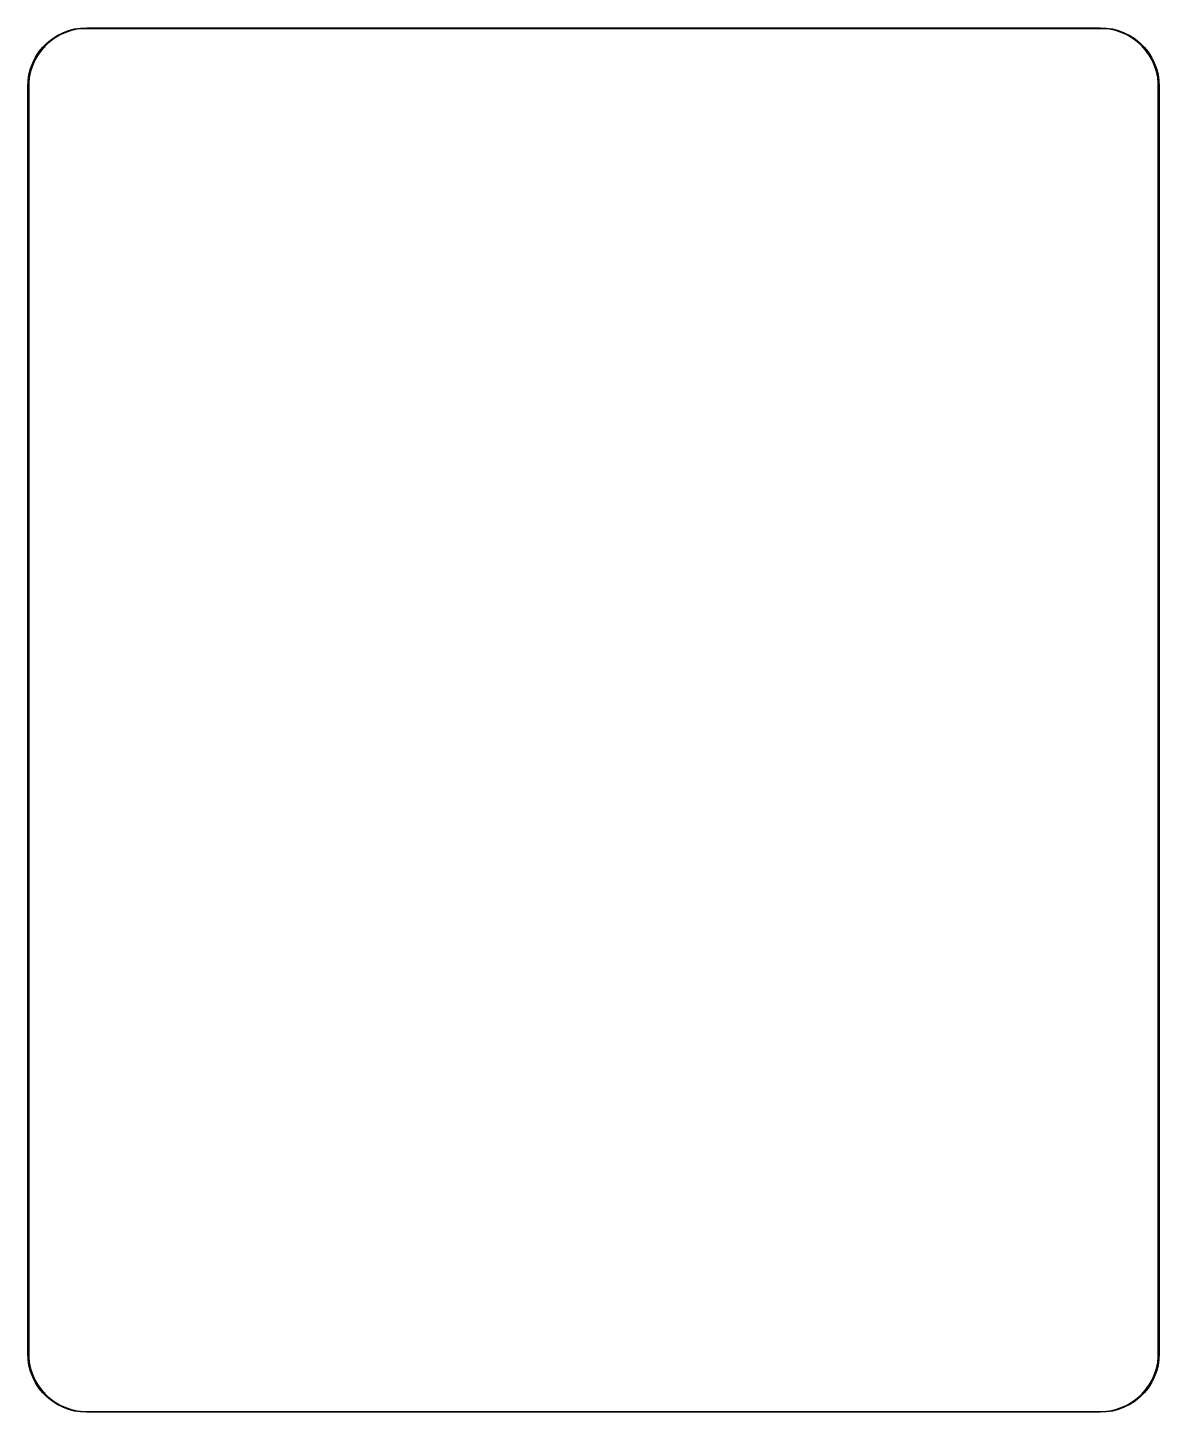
# Model space of a CAD drawing. Header units: inches. Extents: x 1.97 to 4.25, y -4.76 to -1.97.
import ezdxf

# ---------------------------------------------------------------- set-up
doc = ezdxf.new("R2010")
doc.units = ezdxf.units.IN
doc.header["$MEASUREMENT"] = 0
doc.layers.add('Edge.Cuts', color=254, linetype='CONTINUOUS', true_color=0xd0d2cd)

msp = doc.modelspace()

# ---------------------------------------------------------------- linework, layer by layer
at = {"layer": 'Edge.Cuts', "linetype": 'CONTINUOUS'}
for p, q in [((2.0166, -1.9903), (2.0271, -1.9835)), ((2.0334, -1.9821), (2.0227, -1.9882)), ((2.0271, -1.9835), (2.0382, -1.9778)), ((2.0446, -1.9771), (2.0334, -1.9821)), ((2.0382, -1.9778), (2.0498, -1.9733)), ((2.0563, -1.9733), (2.0446, -1.9771)), ((2.0498, -1.9733), (2.0619, -1.9701)), ((2.0683, -1.9708), (2.0563, -1.9733)), ((2.0619, -1.9701), (2.0742, -1.9682)), ((2.0805, -1.9695), (2.0683, -1.9708)), ((2.0742, -1.9682), (2.0866, -1.9675)), ((2.0866, -1.9695), (2.0805, -1.9695)), ((2.0866, -1.9675), (4.1339, -1.9675)), ((4.1339, -1.9695), (2.0866, -1.9695)), ((4.1339, -1.9675), (4.1463, -1.9682)), ((4.14, -1.9695), (4.1339, -1.9695)), ((4.1522, -1.9708), (4.14, -1.9695)), ((4.1463, -1.9682), (4.1586, -1.9701)), ((4.1642, -1.9733), (4.1522, -1.9708)), ((4.1586, -1.9701), (4.1707, -1.9733)), ((4.1759, -1.9771), (4.1642, -1.9733)), ((4.1707, -1.9733), (4.1823, -1.9778)), ((4.1871, -1.9821), (4.1759, -1.9771)), ((4.1823, -1.9778), (4.1934, -1.9835)), ((4.1977, -1.9882), (4.1871, -1.9821)), ((4.1934, -1.9835), (4.2039, -1.9903)), ((1.9955, -2.0128), (1.9882, -2.0227)), ((1.9903, -2.0166), (1.9981, -2.0069)), ((2.0037, -2.0037), (1.9955, -2.0128)), ((1.9981, -2.0069), (2.0069, -1.9981)), ((2.0128, -1.9955), (2.0037, -2.0037)), ((2.0069, -1.9981), (2.0166, -1.9903)), ((2.0227, -1.9882), (2.0128, -1.9955)), ((4.2077, -1.9955), (4.1977, -1.9882)), ((4.2039, -1.9903), (4.2135, -1.9981)), ((4.2168, -2.0037), (4.2077, -1.9955)), ((4.2135, -1.9981), (4.2224, -2.0069)), ((4.225, -2.0128), (4.2168, -2.0037)), ((4.2224, -2.0069), (4.2302, -2.0166)), ((4.2322, -2.0227), (4.225, -2.0128)), ((1.9733, -2.0498), (1.9778, -2.0382)), ((1.9821, -2.0334), (1.9771, -2.0446)), ((1.9778, -2.0382), (1.9835, -2.0271)), ((1.9882, -2.0227), (1.9821, -2.0334)), ((1.9835, -2.0271), (1.9903, -2.0166)), ((4.2302, -2.0166), (4.237, -2.0271)), ((4.2384, -2.0334), (4.2322, -2.0227)), ((4.237, -2.0271), (4.2427, -2.0382)), ((4.2434, -2.0446), (4.2384, -2.0334)), ((4.2427, -2.0382), (4.2471, -2.0498)), ((1.9682, -2.0742), (1.9701, -2.0619)), ((1.9708, -2.0683), (1.9695, -2.0805)), ((1.9701, -2.0619), (1.9733, -2.0498)), ((1.9733, -2.0563), (1.9708, -2.0683)), ((1.9771, -2.0446), (1.9733, -2.0563)), ((4.2471, -2.0563), (4.2434, -2.0446)), ((4.2471, -2.0498), (4.2504, -2.0619)), ((4.2497, -2.0683), (4.2471, -2.0563)), ((4.251, -2.0805), (4.2497, -2.0683)), ((4.2504, -2.0619), (4.2523, -2.0742)), ((1.9675, -2.0866), (1.9682, -2.0742)), ((1.9675, -4.6457), (1.9675, -2.0866)), ((1.9695, -2.0805), (1.9695, -2.0866)), ((1.9695, -2.0866), (1.9695, -4.6457)), ((4.251, -2.0866), (4.251, -2.0805)), ((4.251, -4.6457), (4.251, -2.0866)), ((4.2523, -2.0742), (4.253, -2.0866)), ((4.253, -2.0866), (4.253, -4.6457)), ((1.9682, -4.6581), (1.9675, -4.6457)), ((1.9701, -4.6704), (1.9682, -4.6581)), ((1.9695, -4.6457), (1.9695, -4.6518)), ((1.9695, -4.6518), (1.9708, -4.664)), ((1.9733, -4.6825), (1.9701, -4.6704)), ((1.9708, -4.664), (1.9733, -4.676)), ((4.2471, -4.676), (4.2497, -4.664)), ((4.2504, -4.6704), (4.2471, -4.6825)), ((4.2497, -4.664), (4.251, -4.6518)), ((4.2523, -4.6581), (4.2504, -4.6704)), ((4.251, -4.6518), (4.251, -4.6457)), ((4.253, -4.6457), (4.2523, -4.6581)), ((1.9733, -4.676), (1.9771, -4.6877)), ((1.9778, -4.6941), (1.9733, -4.6825)), ((1.9771, -4.6877), (1.9821, -4.6989)), ((1.9835, -4.7052), (1.9778, -4.6941)), ((1.9821, -4.6989), (1.9882, -4.7095)), ((4.2322, -4.7095), (4.2384, -4.6989)), ((4.2427, -4.6941), (4.237, -4.7052)), ((4.2384, -4.6989), (4.2434, -4.6877)), ((4.2471, -4.6825), (4.2427, -4.6941)), ((4.2434, -4.6877), (4.2471, -4.676)), ((1.9903, -4.7157), (1.9835, -4.7052)), ((1.9882, -4.7095), (1.9955, -4.7195)), ((1.9981, -4.7254), (1.9903, -4.7157)), ((1.9955, -4.7195), (2.0037, -4.7286)), ((2.0069, -4.7342), (1.9981, -4.7254)), ((4.2224, -4.7254), (4.2135, -4.7342)), ((4.2168, -4.7286), (4.225, -4.7195)), ((4.2302, -4.7157), (4.2224, -4.7254)), ((4.225, -4.7195), (4.2322, -4.7095)), ((4.237, -4.7052), (4.2302, -4.7157)), ((2.0037, -4.7286), (2.0128, -4.7368)), ((2.0166, -4.742), (2.0069, -4.7342)), ((2.0128, -4.7368), (2.0227, -4.744)), ((2.0271, -4.7488), (2.0166, -4.742)), ((2.0227, -4.744), (2.0334, -4.7502)), ((2.0382, -4.7545), (2.0271, -4.7488)), ((2.0334, -4.7502), (2.0446, -4.7552)), ((2.0498, -4.7589), (2.0382, -4.7545)), ((2.0446, -4.7552), (2.0563, -4.759)), ((4.1642, -4.759), (4.1759, -4.7552)), ((4.1823, -4.7545), (4.1707, -4.7589)), ((4.1759, -4.7552), (4.1871, -4.7502)), ((4.1934, -4.7488), (4.1823, -4.7545)), ((4.1871, -4.7502), (4.1977, -4.744)), ((4.2039, -4.742), (4.1934, -4.7488)), ((4.1977, -4.744), (4.2077, -4.7368)), ((4.2135, -4.7342), (4.2039, -4.742)), ((4.2077, -4.7368), (4.2168, -4.7286)), ((2.0619, -4.7622), (2.0498, -4.7589)), ((2.0563, -4.759), (2.0683, -4.7615)), ((2.0742, -4.7641), (2.0619, -4.7622)), ((2.0683, -4.7615), (2.0805, -4.7628)), ((2.0866, -4.7648), (2.0742, -4.7641)), ((2.0805, -4.7628), (2.0866, -4.7628)), ((2.0866, -4.7628), (4.1339, -4.7628)), ((4.1339, -4.7648), (2.0866, -4.7648)), ((4.1339, -4.7628), (4.14, -4.7628)), ((4.1463, -4.7641), (4.1339, -4.7648)), ((4.14, -4.7628), (4.1522, -4.7615)), ((4.1586, -4.7622), (4.1463, -4.7641)), ((4.1522, -4.7615), (4.1642, -4.759)), ((4.1707, -4.7589), (4.1586, -4.7622))]:
    msp.add_line(p, q, dxfattribs=at)

doc.saveas('drawing.dxf')
